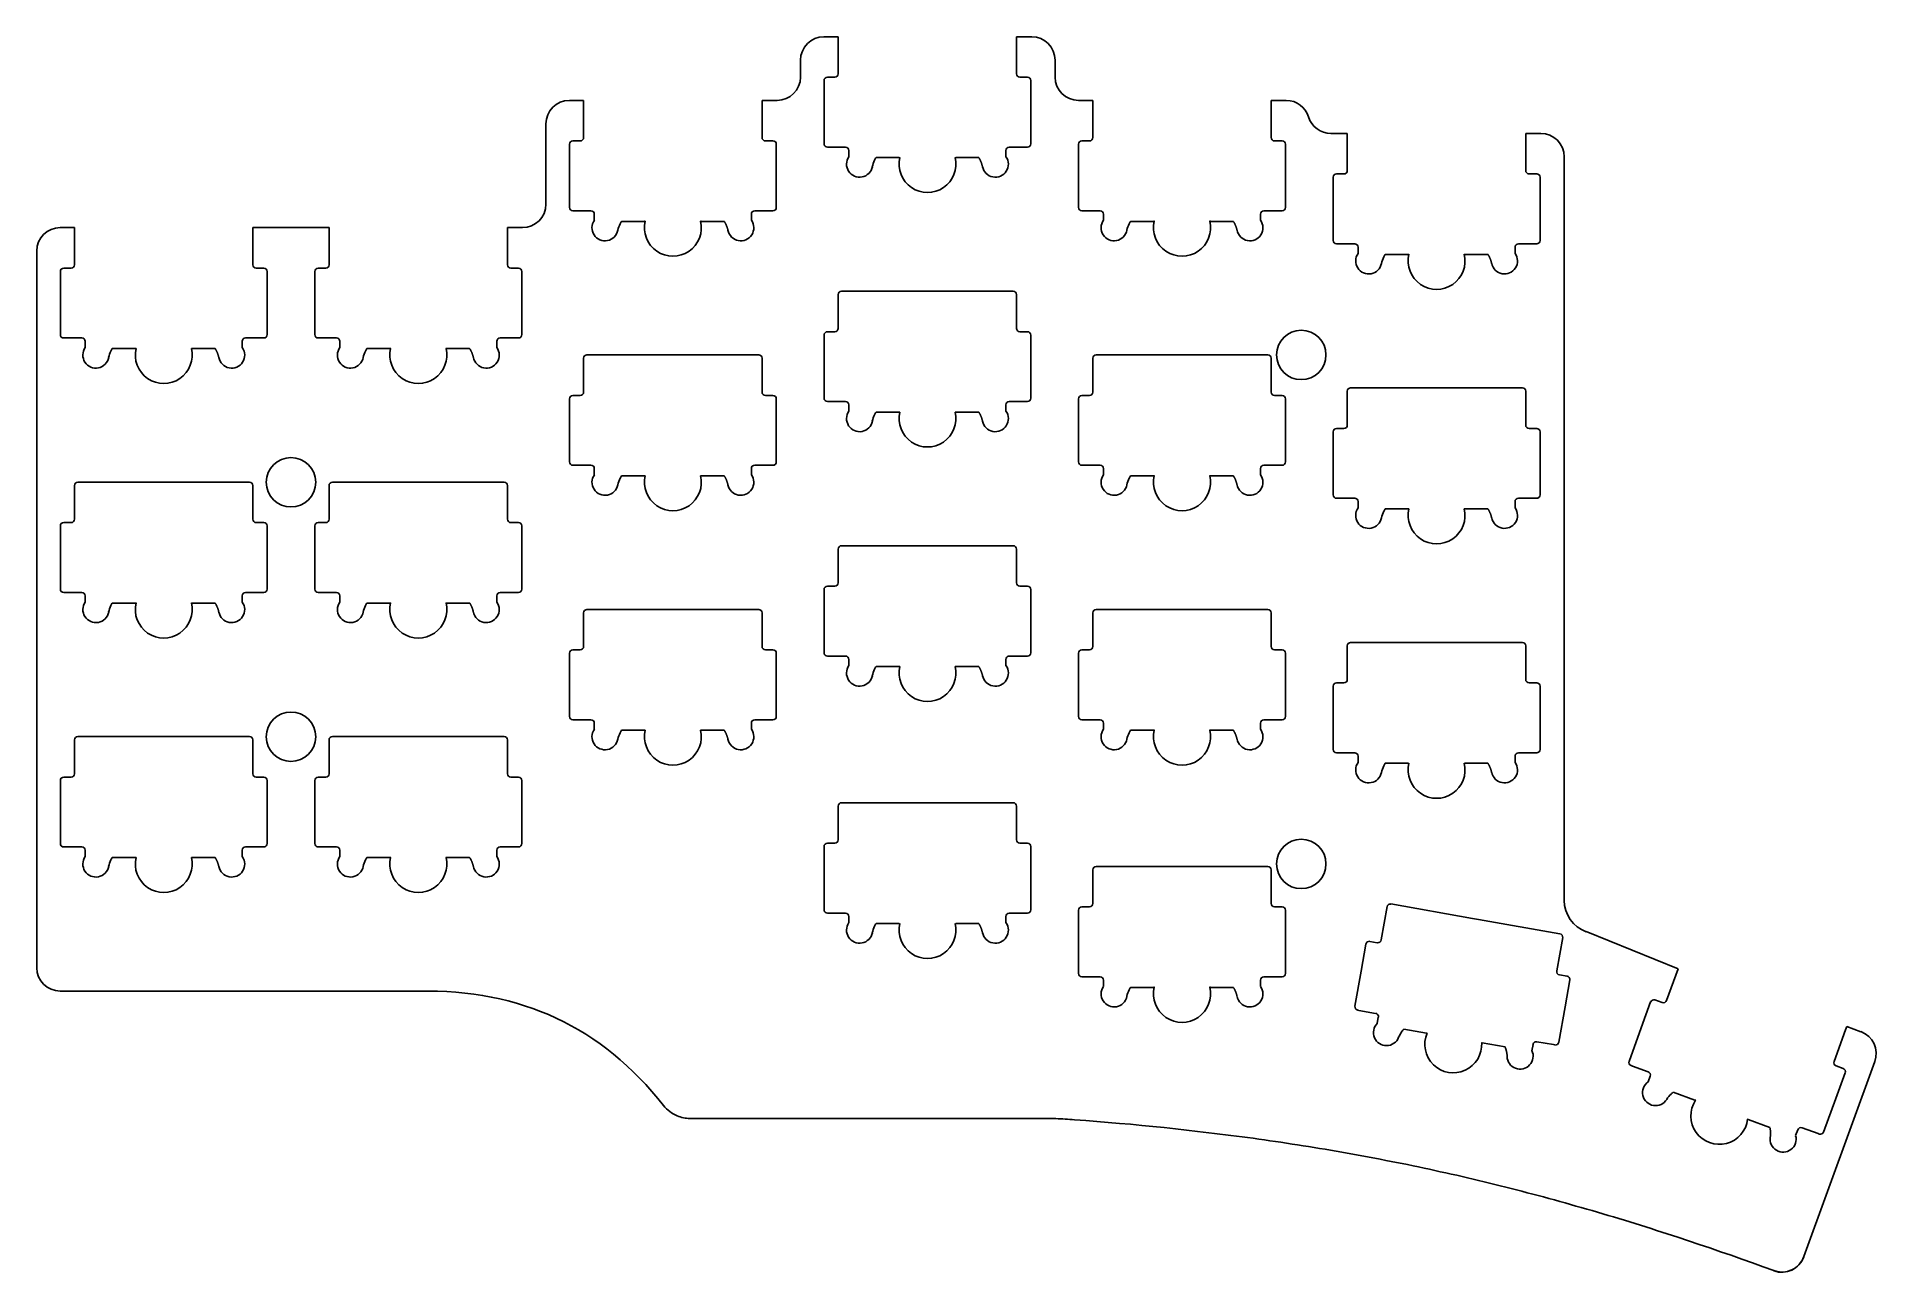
# Model space of a CAD drawing. Header units: millimetres. Extents: x -58 to 80, y -56 to 36.
import ezdxf

# ---------------------------------------------------------------- set-up
doc = ezdxf.new("R2010")
doc.units = ezdxf.units.MM
doc.layers.get('0').update_dxf_attribs({"linetype": 'CONTINUOUS'})

msp = doc.modelspace()

# ---------------------------------------------------------------- linework, layer by layer
for p, q in [((1.29, 36.19), (2.36, 36.19)), ((2.36, 36.19), (2.36, 35.94)), ((2.36, 35.94), (2.36, 33.41)), ((16.84, 36.19), (15.71, 36.19)), ((15.71, 36.19), (15.71, 35.94)), ((15.71, 33.41), (15.71, 35.94)), ((-0.46, 34.44), (-0.46, 33.17)), ((18.59, 33.17), (18.59, 34.44)), ((2.11, 33.16), (1.55, 33.16)), ((16.53, 33.16), (15.96, 33.16)), ((1.3, 32.91), (1.3, 30.86)), ((16.78, 30.86), (16.78, 32.91)), ((-17.76, 31.42), (-16.69, 31.42)), ((-16.69, 31.42), (-16.69, 31.17)), ((-16.69, 31.17), (-16.69, 28.64)), ((-2.21, 31.42), (-3.34, 31.42)), ((-3.34, 31.42), (-3.34, 31.17)), ((-3.34, 28.64), (-3.34, 31.17)), ((1.3, 30.86), (1.3, 28.18)), ((16.78, 30.86), (16.78, 28.18)), ((20.34, 31.42), (21.41, 31.42)), ((21.41, 31.42), (21.41, 31.17)), ((21.41, 31.17), (21.41, 28.64)), ((35.89, 31.42), (34.76, 31.42)), ((34.76, 31.42), (34.76, 31.17)), ((34.76, 28.64), (34.76, 31.17)), ((-19.51, 29.67), (-19.51, 23.65)), ((39.23, 28.95), (40.46, 28.95)), ((40.46, 28.95), (40.46, 28.7)), ((54.94, 28.95), (53.81, 28.95)), ((53.81, 28.95), (53.81, 28.7)), ((-17.75, 28.14), (-17.75, 26.09)), ((-16.94, 28.39), (-17.5, 28.39)), ((-2.52, 28.39), (-3.09, 28.39)), ((-2.27, 26.09), (-2.27, 28.14)), ((1.55, 27.93), (1.64, 27.93)), ((1.64, 27.93), (2.91, 27.93)), ((3.16, 27.68), (3.16, 27.21)), ((14.91, 27.21), (14.91, 27.68)), ((15.16, 27.93), (16.43, 27.93)), ((16.53, 27.93), (16.43, 27.93)), ((20.35, 28.14), (20.35, 26.09)), ((21.16, 28.39), (20.6, 28.39)), ((35.58, 28.39), (35.01, 28.39)), ((35.83, 26.09), (35.83, 28.14)), ((40.46, 28.7), (40.46, 26.17)), ((53.81, 26.17), (53.81, 28.7)), ((5.19, 27.14), (6.92, 27.14)), ((11.16, 27.14), (12.88, 27.14)), ((56.69, -28.46), (56.69, 27.2)), ((-17.75, 26.09), (-17.75, 23.41)), ((-2.27, 26.09), (-2.27, 23.41)), ((20.35, 26.09), (20.35, 23.41)), ((35.83, 26.09), (35.83, 23.41)), ((39.4, 25.67), (39.4, 23.62)), ((40.21, 25.92), (39.65, 25.92)), ((54.63, 25.92), (54.06, 25.92)), ((54.88, 23.62), (54.88, 25.67)), ((39.4, 23.62), (39.4, 20.94)), ((54.88, 23.62), (54.88, 20.94)), ((-17.5, 23.16), (-17.41, 23.16)), ((-17.41, 23.16), (-16.14, 23.16)), ((-15.89, 22.91), (-15.89, 22.45)), ((-13.86, 22.37), (-12.13, 22.37)), ((-7.89, 22.37), (-6.17, 22.37)), ((-4.14, 22.45), (-4.14, 22.91)), ((-3.89, 23.16), (-2.62, 23.16)), ((-2.52, 23.16), (-2.62, 23.16)), ((20.6, 23.16), (20.69, 23.16)), ((20.69, 23.16), (21.96, 23.16)), ((22.21, 22.91), (22.21, 22.45)), ((24.24, 22.37), (25.97, 22.37)), ((30.21, 22.37), (31.93, 22.37)), ((33.96, 22.45), (33.96, 22.91)), ((34.21, 23.16), (35.48, 23.16)), ((35.58, 23.16), (35.48, 23.16)), ((-55.86, 21.9), (-54.79, 21.9)), ((-54.79, 21.9), (-54.79, 21.65)), ((-54.79, 21.65), (-54.79, 19.12)), ((-41.44, 21.9), (-41.44, 21.65)), ((-41.44, 21.9), (-35.74, 21.9)), ((-41.44, 19.12), (-41.44, 21.65)), ((-35.74, 21.9), (-35.74, 21.65)), ((-35.74, 21.65), (-35.74, 19.12)), ((-21.26, 21.9), (-22.39, 21.9)), ((-22.39, 21.9), (-22.39, 21.65)), ((-22.39, 19.12), (-22.39, 21.65)), ((39.65, 20.69), (39.74, 20.69)), ((39.74, 20.69), (41.01, 20.69)), ((53.26, 20.69), (54.53, 20.69)), ((54.63, 20.69), (54.53, 20.69)), ((-57.61, 20.15), (-57.61, -33.5)), ((41.26, 20.44), (41.26, 19.97)), ((43.29, 19.9), (45.02, 19.9)), ((49.26, 19.9), (50.98, 19.9)), ((53.01, 19.97), (53.01, 20.44)), ((-55.85, 18.62), (-55.85, 16.57)), ((-55.04, 18.87), (-55.6, 18.87)), ((-40.62, 18.87), (-41.19, 18.87)), ((-40.37, 16.57), (-40.37, 18.62)), ((-36.8, 18.62), (-36.8, 16.57)), ((-35.99, 18.87), (-36.55, 18.87)), ((-21.57, 18.87), (-22.14, 18.87)), ((-21.32, 16.57), (-21.32, 18.62)), ((-55.85, 16.57), (-55.85, 13.89)), ((-40.37, 16.57), (-40.37, 13.89)), ((-36.8, 16.57), (-36.8, 13.89)), ((-21.32, 16.57), (-21.32, 13.89)), ((2.36, 16.89), (2.36, 14.36)), ((8.81, 17.14), (2.61, 17.14)), ((8.81, 17.14), (9.26, 17.14)), ((15.46, 17.14), (9.26, 17.14)), ((15.71, 14.36), (15.71, 16.89)), ((1.3, 13.86), (1.3, 11.81)), ((2.11, 14.11), (1.55, 14.11)), ((16.53, 14.11), (15.96, 14.11)), ((16.78, 11.81), (16.78, 13.86)), ((-55.6, 13.64), (-55.51, 13.64)), ((-55.51, 13.64), (-54.24, 13.64)), ((-53.99, 13.39), (-53.99, 12.92)), ((-51.96, 12.85), (-50.23, 12.85)), ((-45.99, 12.85), (-44.27, 12.85)), ((-42.24, 12.92), (-42.24, 13.39)), ((-41.99, 13.64), (-40.72, 13.64)), ((-40.62, 13.64), (-40.72, 13.64)), ((-36.55, 13.64), (-36.46, 13.64)), ((-36.46, 13.64), (-35.19, 13.64)), ((-34.94, 13.39), (-34.94, 12.92)), ((-32.91, 12.85), (-31.18, 12.85)), ((-26.94, 12.85), (-25.22, 12.85)), ((-23.19, 12.92), (-23.19, 13.39)), ((-22.94, 13.64), (-21.67, 13.64)), ((-21.57, 13.64), (-21.67, 13.64)), ((-16.69, 12.12), (-16.69, 9.59)), ((-10.24, 12.37), (-16.44, 12.37)), ((-10.24, 12.37), (-9.79, 12.37)), ((-3.59, 12.37), (-9.79, 12.37)), ((-3.34, 9.59), (-3.34, 12.12)), ((1.3, 11.81), (1.3, 9.13)), ((16.78, 11.81), (16.78, 9.13)), ((21.41, 12.12), (21.41, 9.59)), ((27.86, 12.37), (21.66, 12.37)), ((27.86, 12.37), (28.31, 12.37)), ((34.51, 12.37), (28.31, 12.37)), ((34.76, 9.59), (34.76, 12.12)), ((40.46, 9.65), (40.46, 7.12)), ((46.91, 9.9), (40.71, 9.9)), ((46.91, 9.9), (47.36, 9.9)), ((53.56, 9.9), (47.36, 9.9)), ((53.81, 7.12), (53.81, 9.65)), ((-17.75, 9.09), (-17.75, 7.04)), ((-16.94, 9.34), (-17.5, 9.34)), ((-2.52, 9.34), (-3.09, 9.34)), ((-2.27, 7.04), (-2.27, 9.09)), ((1.55, 8.88), (1.64, 8.88)), ((1.64, 8.88), (2.91, 8.88)), ((3.16, 8.63), (3.16, 8.16)), ((14.91, 8.16), (14.91, 8.63)), ((15.16, 8.88), (16.43, 8.88)), ((16.53, 8.88), (16.43, 8.88)), ((20.35, 9.09), (20.35, 7.04)), ((21.16, 9.34), (20.6, 9.34)), ((35.58, 9.34), (35.01, 9.34)), ((35.83, 7.04), (35.83, 9.09)), ((-17.75, 7.04), (-17.75, 4.36)), ((-2.27, 7.04), (-2.27, 4.36)), ((5.19, 8.09), (6.92, 8.09)), ((11.16, 8.09), (12.88, 8.09)), ((20.35, 7.04), (20.35, 4.36)), ((35.83, 7.04), (35.83, 4.36)), ((39.4, 6.62), (39.4, 4.57)), ((40.21, 6.87), (39.65, 6.87)), ((54.63, 6.87), (54.06, 6.87)), ((54.88, 4.57), (54.88, 6.62)), ((39.4, 4.57), (39.4, 1.89)), ((54.88, 4.57), (54.88, 1.89)), ((-48.34, 2.85), (-54.54, 2.85)), ((-48.34, 2.85), (-47.89, 2.85)), ((-41.69, 2.85), (-47.89, 2.85)), ((-29.29, 2.85), (-35.49, 2.85)), ((-29.29, 2.85), (-28.84, 2.85)), ((-22.64, 2.85), (-28.84, 2.85)), ((-17.5, 4.11), (-17.41, 4.11)), ((-17.41, 4.11), (-16.14, 4.11)), ((-15.89, 3.86), (-15.89, 3.4)), ((-13.86, 3.32), (-12.13, 3.32)), ((-7.89, 3.32), (-6.17, 3.32)), ((-4.14, 3.4), (-4.14, 3.86)), ((-3.89, 4.11), (-2.62, 4.11)), ((-2.52, 4.11), (-2.62, 4.11)), ((20.6, 4.11), (20.69, 4.11)), ((20.69, 4.11), (21.96, 4.11)), ((22.21, 3.86), (22.21, 3.4)), ((24.24, 3.32), (25.97, 3.32)), ((30.21, 3.32), (31.93, 3.32)), ((33.96, 3.4), (33.96, 3.86)), ((34.21, 4.11), (35.48, 4.11)), ((35.58, 4.11), (35.48, 4.11)), ((-54.79, 2.6), (-54.79, 0.07)), ((-41.44, 0.07), (-41.44, 2.6)), ((-35.74, 2.6), (-35.74, 0.07)), ((-22.39, 0.07), (-22.39, 2.6)), ((39.65, 1.64), (39.74, 1.64)), ((39.74, 1.64), (41.01, 1.64)), ((41.26, 1.39), (41.26, 0.92)), ((53.01, 0.92), (53.01, 1.39)), ((53.26, 1.64), (54.53, 1.64)), ((54.63, 1.64), (54.53, 1.64)), ((43.29, 0.85), (45.02, 0.85)), ((49.26, 0.85), (50.98, 0.85)), ((-55.85, -0.43), (-55.85, -2.48)), ((-55.04, -0.18), (-55.6, -0.18)), ((-40.62, -0.18), (-41.19, -0.18)), ((-40.37, -2.48), (-40.37, -0.43)), ((-36.8, -0.43), (-36.8, -2.48)), ((-35.99, -0.18), (-36.55, -0.18)), ((-21.57, -0.18), (-22.14, -0.18)), ((-21.32, -2.48), (-21.32, -0.43)), ((-55.85, -2.48), (-55.85, -5.16)), ((-40.37, -2.48), (-40.37, -5.16)), ((-36.8, -2.48), (-36.8, -5.16)), ((-21.32, -2.48), (-21.32, -5.16)), ((2.36, -2.16), (2.36, -4.69)), ((8.81, -1.91), (2.61, -1.91)), ((8.81, -1.91), (9.26, -1.91)), ((15.46, -1.91), (9.26, -1.91)), ((15.71, -4.69), (15.71, -2.16)), ((-55.6, -5.41), (-55.51, -5.41)), ((-55.51, -5.41), (-54.24, -5.41)), ((-41.99, -5.41), (-40.72, -5.41)), ((-40.62, -5.41), (-40.72, -5.41)), ((-36.55, -5.41), (-36.46, -5.41)), ((-36.46, -5.41), (-35.19, -5.41)), ((-22.94, -5.41), (-21.67, -5.41)), ((-21.57, -5.41), (-21.67, -5.41)), ((1.3, -5.19), (1.3, -7.24)), ((2.11, -4.94), (1.55, -4.94)), ((16.53, -4.94), (15.96, -4.94)), ((16.78, -7.24), (16.78, -5.19)), ((-53.99, -5.66), (-53.99, -6.13)), ((-51.96, -6.2), (-50.23, -6.2)), ((-45.99, -6.2), (-44.27, -6.2)), ((-42.24, -6.13), (-42.24, -5.66)), ((-34.94, -5.66), (-34.94, -6.13)), ((-32.91, -6.2), (-31.18, -6.2)), ((-26.94, -6.2), (-25.22, -6.2)), ((-23.19, -6.13), (-23.19, -5.66)), ((-10.24, -6.68), (-16.44, -6.68)), ((-10.24, -6.68), (-9.79, -6.68)), ((-3.59, -6.68), (-9.79, -6.68)), ((27.86, -6.68), (21.66, -6.68)), ((27.86, -6.68), (28.31, -6.68)), ((34.51, -6.68), (28.31, -6.68)), ((-16.69, -6.93), (-16.69, -9.46)), ((-3.34, -9.46), (-3.34, -6.93)), ((1.3, -7.24), (1.3, -9.92)), ((16.78, -7.24), (16.78, -9.92)), ((21.41, -6.93), (21.41, -9.46)), ((34.76, -9.46), (34.76, -6.93)), ((40.46, -9.4), (40.46, -11.93)), ((46.91, -9.15), (40.71, -9.15)), ((46.91, -9.15), (47.36, -9.15)), ((53.56, -9.15), (47.36, -9.15)), ((53.81, -11.93), (53.81, -9.4)), ((-17.75, -9.96), (-17.75, -12.01)), ((-16.94, -9.71), (-17.5, -9.71)), ((-2.52, -9.71), (-3.09, -9.71)), ((-2.27, -12.01), (-2.27, -9.96)), ((1.55, -10.17), (1.64, -10.17)), ((1.64, -10.17), (2.91, -10.17)), ((3.16, -10.42), (3.16, -10.89)), ((5.19, -10.96), (6.92, -10.96)), ((11.16, -10.96), (12.88, -10.96)), ((14.91, -10.89), (14.91, -10.42)), ((15.16, -10.17), (16.43, -10.17)), ((16.53, -10.17), (16.43, -10.17)), ((20.35, -9.96), (20.35, -12.01)), ((21.16, -9.71), (20.6, -9.71)), ((35.58, -9.71), (35.01, -9.71)), ((35.83, -12.01), (35.83, -9.96)), ((-17.75, -12.01), (-17.75, -14.69)), ((-2.27, -12.01), (-2.27, -14.69)), ((20.35, -12.01), (20.35, -14.69)), ((35.83, -12.01), (35.83, -14.69)), ((40.21, -12.18), (39.65, -12.18)), ((54.63, -12.18), (54.06, -12.18)), ((39.4, -12.43), (39.4, -14.48)), ((54.88, -14.48), (54.88, -12.43)), ((-17.5, -14.94), (-17.41, -14.94)), ((-17.41, -14.94), (-16.14, -14.94)), ((-3.89, -14.94), (-2.62, -14.94)), ((-2.52, -14.94), (-2.62, -14.94)), ((20.6, -14.94), (20.69, -14.94)), ((20.69, -14.94), (21.96, -14.94)), ((34.21, -14.94), (35.48, -14.94)), ((35.58, -14.94), (35.48, -14.94)), ((39.4, -14.48), (39.4, -17.16)), ((54.88, -14.48), (54.88, -17.16)), ((-54.79, -16.45), (-54.79, -18.98)), ((-48.34, -16.2), (-54.54, -16.2)), ((-48.34, -16.2), (-47.89, -16.2)), ((-41.69, -16.2), (-47.89, -16.2)), ((-41.44, -18.98), (-41.44, -16.45)), ((-35.74, -16.45), (-35.74, -18.98)), ((-29.29, -16.2), (-35.49, -16.2)), ((-29.29, -16.2), (-28.84, -16.2)), ((-22.64, -16.2), (-28.84, -16.2)), ((-22.39, -18.98), (-22.39, -16.45)), ((-15.89, -15.19), (-15.89, -15.65)), ((-13.86, -15.73), (-12.13, -15.73)), ((-7.89, -15.73), (-6.17, -15.73)), ((-4.14, -15.65), (-4.14, -15.19)), ((22.21, -15.19), (22.21, -15.65)), ((24.24, -15.73), (25.97, -15.73)), ((30.21, -15.73), (31.93, -15.73)), ((33.96, -15.65), (33.96, -15.19)), ((39.65, -17.41), (39.74, -17.41)), ((39.74, -17.41), (41.01, -17.41)), ((41.26, -17.66), (41.26, -18.13)), ((53.01, -18.13), (53.01, -17.66)), ((53.26, -17.41), (54.53, -17.41)), ((54.63, -17.41), (54.53, -17.41)), ((-55.04, -19.23), (-55.6, -19.23)), ((-40.62, -19.23), (-41.19, -19.23)), ((-35.99, -19.23), (-36.55, -19.23)), ((-21.57, -19.23), (-22.14, -19.23)), ((43.29, -18.2), (45.02, -18.2)), ((49.26, -18.2), (50.98, -18.2)), ((-55.85, -19.48), (-55.85, -21.53)), ((-40.37, -21.53), (-40.37, -19.48)), ((-36.8, -19.48), (-36.8, -21.53)), ((-21.32, -21.53), (-21.32, -19.48)), ((-55.85, -21.53), (-55.85, -24.21)), ((-40.37, -21.53), (-40.37, -24.21)), ((-36.8, -21.53), (-36.8, -24.21)), ((-21.32, -21.53), (-21.32, -24.21)), ((2.36, -21.4), (2.36, -23.93)), ((8.81, -21.15), (2.61, -21.15)), ((8.81, -21.15), (9.26, -21.15)), ((15.46, -21.15), (9.26, -21.15)), ((15.71, -23.93), (15.71, -21.4)), ((-55.6, -24.46), (-55.51, -24.46)), ((-55.51, -24.46), (-54.24, -24.46)), ((-53.99, -24.71), (-53.99, -25.18)), ((-42.24, -25.18), (-42.24, -24.71)), ((-41.99, -24.46), (-40.72, -24.46)), ((-40.62, -24.46), (-40.72, -24.46)), ((-36.55, -24.46), (-36.46, -24.46)), ((-36.46, -24.46), (-35.19, -24.46)), ((-34.94, -24.71), (-34.94, -25.18)), ((-23.19, -25.18), (-23.19, -24.71)), ((-22.94, -24.46), (-21.67, -24.46)), ((-21.57, -24.46), (-21.67, -24.46)), ((1.3, -24.43), (1.3, -26.48)), ((2.11, -24.18), (1.55, -24.18)), ((16.53, -24.18), (15.96, -24.18)), ((16.78, -26.48), (16.78, -24.43)), ((-51.96, -25.25), (-50.23, -25.25)), ((-45.99, -25.25), (-44.27, -25.25)), ((-32.91, -25.25), (-31.18, -25.25)), ((-26.94, -25.25), (-25.22, -25.25)), ((27.86, -25.92), (21.66, -25.92)), ((27.86, -25.92), (28.31, -25.92)), ((34.51, -25.92), (28.31, -25.92)), ((1.3, -26.48), (1.3, -29.16)), ((16.78, -26.48), (16.78, -29.16)), ((21.41, -26.17), (21.41, -28.7)), ((34.76, -28.7), (34.76, -26.17)), ((49.83, -29.81), (43.72, -28.73)), ((1.55, -29.41), (1.64, -29.41)), ((1.64, -29.41), (2.91, -29.41)), ((3.16, -29.66), (3.16, -30.13)), ((5.19, -30.2), (6.92, -30.2)), ((11.16, -30.2), (12.88, -30.2)), ((14.91, -30.13), (14.91, -29.66)), ((15.16, -29.41), (16.43, -29.41)), ((16.53, -29.41), (16.43, -29.41)), ((20.35, -29.2), (20.35, -31.25)), ((21.16, -28.95), (20.6, -28.95)), ((35.58, -28.95), (35.01, -28.95)), ((35.83, -31.25), (35.83, -29.2)), ((43.43, -28.93), (42.99, -31.42)), ((49.83, -29.81), (50.27, -29.88)), ((56.37, -30.96), (50.27, -29.88)), ((20.35, -31.25), (20.35, -33.93)), ((35.83, -31.25), (35.83, -33.93)), ((42.7, -31.63), (42.14, -31.53)), ((56.14, -33.74), (56.58, -31.25)), ((65.21, -33.58), (58.33, -30.8)), ((41.85, -31.73), (41.5, -33.75)), ((20.6, -34.18), (20.69, -34.18)), ((20.69, -34.18), (21.96, -34.18)), ((34.21, -34.18), (35.48, -34.18)), ((35.58, -34.18), (35.48, -34.18)), ((41.5, -33.75), (41.03, -36.39)), ((56.9, -34.13), (56.34, -34.03)), ((65.21, -33.58), (64.34, -35.96)), ((-55.86, -35.25), (-29.04, -35.25)), ((22.21, -34.43), (22.21, -34.89)), ((24.24, -34.97), (25.97, -34.97)), ((30.21, -34.97), (31.93, -34.97)), ((33.96, -34.89), (33.96, -34.43)), ((56.75, -36.44), (57.1, -34.42)), ((41.23, -36.68), (41.33, -36.7)), ((41.33, -36.7), (42.58, -36.92)), ((56.75, -36.44), (56.28, -39.08)), ((63.16, -36.06), (62.46, -37.99)), ((64.02, -36.11), (63.48, -35.91)), ((42.78, -37.21), (42.7, -37.67)), ((44.69, -38.09), (46.39, -38.39)), ((62.46, -37.99), (61.55, -40.51)), ((76.88, -40.52), (77.75, -38.14)), ((77.84, -37.9), (77.75, -38.14)), ((78.89, -38.29), (77.84, -37.9)), ((50.56, -39.13), (52.26, -39.43)), ((54.28, -39.71), (54.36, -39.25)), ((54.65, -39.04), (55.9, -39.26)), ((55.99, -39.28), (55.9, -39.26)), ((61.7, -40.83), (61.79, -40.86)), ((61.79, -40.86), (62.98, -41.29)), ((74.62, -55.13), (79.93, -40.53)), ((77.57, -41.04), (77.03, -40.84)), ((63.13, -41.61), (62.97, -42.05)), ((77.01, -43.28), (77.72, -41.36)), ((64.85, -42.82), (66.47, -43.41)), ((77.01, -43.28), (76.1, -45.8)), ((-8.74, -44.78), (17.26, -44.78)), ((20.88, -44.94), (20.04, -44.88)), ((21.72, -45.01), (20.88, -44.94)), ((22.56, -45.08), (21.72, -45.01)), ((23.4, -45.15), (22.56, -45.08)), ((24.24, -45.22), (23.4, -45.15)), ((25.08, -45.3), (24.24, -45.22)), ((25.91, -45.38), (25.08, -45.3)), ((26.75, -45.47), (25.91, -45.38)), ((70.46, -44.86), (72.08, -45.45)), ((27.59, -45.56), (26.75, -45.47)), ((28.42, -45.65), (27.59, -45.56)), ((29.26, -45.75), (28.42, -45.65)), ((29.67, -45.8), (29.26, -45.75)), ((30.09, -45.85), (29.67, -45.8)), ((30.51, -45.9), (30.09, -45.85)), ((30.92, -45.95), (30.51, -45.9)), ((31.34, -46), (30.92, -45.95)), ((31.75, -46.05), (31.34, -46)), ((32.17, -46.11), (31.75, -46.05)), ((32.59, -46.16), (32.17, -46.11)), ((33, -46.22), (32.59, -46.16)), ((33.42, -46.27), (33, -46.22)), ((33.83, -46.33), (33.42, -46.27)), ((34.25, -46.39), (33.83, -46.33)), ((34.66, -46.45), (34.25, -46.39)), ((35.08, -46.51), (34.66, -46.45)), ((35.49, -46.57), (35.08, -46.51)), ((35.91, -46.63), (35.49, -46.57)), ((36.32, -46.7), (35.91, -46.63)), ((36.73, -46.76), (36.32, -46.7)), ((37.15, -46.83), (36.73, -46.76)), ((74.01, -46.07), (74.17, -45.63)), ((74.49, -45.48), (75.69, -45.92)), ((75.78, -45.95), (75.69, -45.92)), ((37.56, -46.89), (37.15, -46.83)), ((37.97, -46.96), (37.56, -46.89)), ((38.39, -47.03), (37.97, -46.96)), ((38.8, -47.09), (38.39, -47.03)), ((39.21, -47.16), (38.8, -47.09)), ((39.63, -47.23), (39.21, -47.16)), ((40.04, -47.31), (39.63, -47.23)), ((40.45, -47.38), (40.04, -47.31)), ((40.86, -47.45), (40.45, -47.38)), ((41.27, -47.53), (40.86, -47.45)), ((41.69, -47.6), (41.27, -47.53)), ((42.1, -47.68), (41.69, -47.6)), ((42.51, -47.76), (42.1, -47.68)), ((42.92, -47.84), (42.51, -47.76)), ((43.33, -47.92), (42.92, -47.84)), ((43.74, -48), (43.33, -47.92)), ((44.15, -48.08), (43.74, -48)), ((44.56, -48.16), (44.15, -48.08)), ((44.97, -48.24), (44.56, -48.16)), ((45.38, -48.33), (44.97, -48.24)), ((45.79, -48.41), (45.38, -48.33)), ((46.2, -48.5), (45.79, -48.41)), ((46.61, -48.59), (46.2, -48.5)), ((47.02, -48.68), (46.61, -48.59)), ((47.42, -48.77), (47.02, -48.68)), ((47.83, -48.86), (47.42, -48.77)), ((48.24, -48.95), (47.83, -48.86)), ((48.65, -49.04), (48.24, -48.95)), ((49.06, -49.14), (48.65, -49.04)), ((49.46, -49.23), (49.06, -49.14)), ((49.87, -49.33), (49.46, -49.23)), ((50.28, -49.42), (49.87, -49.33)), ((50.69, -49.52), (50.28, -49.42)), ((51.09, -49.62), (50.69, -49.52)), ((51.5, -49.72), (51.09, -49.62)), ((51.9, -49.82), (51.5, -49.72)), ((52.31, -49.92), (51.9, -49.82)), ((52.72, -50.03), (52.31, -49.92)), ((53.12, -50.13), (52.72, -50.03)), ((53.53, -50.23), (53.12, -50.13)), ((53.93, -50.34), (53.53, -50.23)), ((54.34, -50.45), (53.93, -50.34)), ((54.74, -50.56), (54.34, -50.45)), ((55.15, -50.66), (54.74, -50.56)), ((55.55, -50.77), (55.15, -50.66)), ((55.96, -50.88), (55.55, -50.77)), ((56.36, -51), (55.96, -50.88)), ((56.76, -51.11), (56.36, -51)), ((57.17, -51.22), (56.76, -51.11)), ((57.57, -51.34), (57.17, -51.22)), ((57.97, -51.45), (57.57, -51.34)), ((58.38, -51.57), (57.97, -51.45)), ((58.78, -51.68), (58.38, -51.57)), ((59.18, -51.8), (58.78, -51.68)), ((59.58, -51.92), (59.18, -51.8)), ((59.99, -52.04), (59.58, -51.92)), ((60.39, -52.16), (59.99, -52.04)), ((60.79, -52.28), (60.39, -52.16)), ((61.19, -52.41), (60.79, -52.28)), ((61.59, -52.53), (61.19, -52.41)), ((62, -52.65), (61.59, -52.53)), ((62.4, -52.78), (62, -52.65)), ((62.8, -52.9), (62.4, -52.78)), ((63.2, -53.03), (62.8, -52.9)), ((63.6, -53.16), (63.2, -53.03)), ((64.4, -53.42), (63.6, -53.16)), ((65.2, -53.68), (64.4, -53.42)), ((66, -53.94), (65.2, -53.68)), ((66.8, -54.21), (66, -53.94)), ((67.6, -54.48), (66.8, -54.21)), ((68.39, -54.76), (67.6, -54.48)), ((69.19, -55.03), (68.39, -54.76)), ((69.99, -55.31), (69.19, -55.03)), ((70.78, -55.6), (69.99, -55.31)), ((71.58, -55.88), (70.78, -55.6)), ((72.37, -56.17), (71.58, -55.88))]:
    msp.add_line(p, q)
for centre in [(37.01, 12.37), (-38.59, 2.84), (-38.59, -16.21), (37.01, -25.73)]:
    msp.add_circle(centre, 1.85)
for centre, radius, start, end in [((1.55, 32.91), 0.25, 90, 180), ((2.11, 33.41), 0.25, -90, 0), ((15.96, 33.41), 0.25, 180, 270), ((16.53, 32.91), 0.25, 0, 90), ((54.94, 27.2), 1.75, 0, 90), ((-17.5, 28.14), 0.25, 90, 180), ((-16.94, 28.64), 0.25, -90, 0), ((-3.09, 28.64), 0.25, 180, 270), ((-2.52, 28.14), 0.25, 0, 90), ((1.55, 28.18), 0.25, 180, 270), ((2.91, 27.68), 0.25, 0, 90), ((15.16, 27.68), 0.25, 90, 180), ((16.53, 28.18), 0.25, -90, 0), ((20.6, 28.14), 0.25, 90, 180), ((21.16, 28.64), 0.25, -90, 0), ((35.01, 28.64), 0.25, 180, 270), ((35.58, 28.14), 0.25, 0, 90), ((3.96, 26.65), 0.975, 144.8072, 348.8592), ((9.04, 26.65), 2.12, -193.3704, 13.3704), ((6.92, 27.81), 0.675, 270, 274.4872), ((11.16, 27.81), 0.675, 265.5128, 270), ((14.12, 26.65), 0.975, -168.8592, 35.1928), ((40.21, 26.17), 0.25, -90, 0), ((54.06, 26.17), 0.25, 180, 270), ((39.65, 25.67), 0.25, 90, 180), ((54.63, 25.67), 0.25, 0, 90), ((-17.5, 23.41), 0.25, 180, 270), ((-2.52, 23.41), 0.25, -90, 0), ((20.6, 23.41), 0.25, 180, 270), ((35.58, 23.41), 0.25, -90, 0), ((-16.14, 22.91), 0.25, 0, 90), ((-15.09, 21.89), 0.975, 144.8072, 348.8592), ((-10.01, 21.89), 2.13, -193.3704, 13.3704), ((-12.13, 23.05), 0.675, 270, 274.4872), ((-7.89, 23.05), 0.675, 265.5128, 270), ((-4.93, 21.89), 0.975, -168.8592, 35.1928), ((-3.89, 22.91), 0.25, 90, 180), ((21.96, 22.91), 0.25, 0, 90), ((23.01, 21.89), 0.975, 144.8072, 348.8592), ((28.09, 21.89), 2.13, -193.3704, 13.3704), ((25.97, 23.05), 0.675, 270, 274.4872), ((30.21, 23.05), 0.675, 265.5128, 270), ((33.17, 21.89), 0.975, -168.8592, 35.1928), ((34.21, 22.91), 0.25, 90, 180), ((39.65, 20.94), 0.25, 180, 270), ((41.01, 20.44), 0.25, 0, 90), ((53.26, 20.44), 0.25, 90, 180), ((54.63, 20.94), 0.25, -90, 0), ((42.06, 19.41), 0.975, 144.8072, 348.8592), ((47.14, 19.41), 2.13, -193.3704, 13.3704), ((45.02, 20.57), 0.675, 270, 274.4872), ((49.26, 20.57), 0.675, 265.5128, 270), ((52.22, 19.41), 0.975, -168.8592, 35.1928), ((-55.6, 18.62), 0.25, 90, 180), ((-55.04, 19.12), 0.25, -90, 0), ((-41.19, 19.12), 0.25, 180, 270), ((-40.62, 18.62), 0.25, 0, 90), ((-36.55, 18.62), 0.25, 90, 180), ((-35.99, 19.12), 0.25, -90, 0), ((-22.14, 19.12), 0.25, 180, 270), ((-21.57, 18.62), 0.25, 0, 90), ((2.61, 16.89), 0.25, 90, 180), ((15.46, 16.89), 0.25, 0, 90), ((-55.6, 13.89), 0.25, 180, 270), ((-40.62, 13.89), 0.25, -90, 0), ((-36.55, 13.89), 0.25, 180, 270), ((-21.57, 13.89), 0.25, -90, 0), ((1.55, 13.86), 0.25, 90, 180), ((2.11, 14.36), 0.25, -90, 0), ((15.96, 14.36), 0.25, 180, 270), ((16.53, 13.86), 0.25, 0, 90), ((-54.24, 13.39), 0.25, 0, 90), ((-53.19, 12.36), 0.975, 144.8072, 348.8592), ((-48.11, 12.36), 2.13, -193.3704, 13.3704), ((-50.23, 13.52), 0.675, 270, 274.4872), ((-45.99, 13.52), 0.675, 265.5128, 270), ((-43.03, 12.36), 0.975, -168.8592, 35.1928), ((-41.99, 13.39), 0.25, 90, 180), ((-35.19, 13.39), 0.25, 0, 90), ((-34.14, 12.36), 0.975, 144.8072, 348.8592), ((-29.06, 12.36), 2.13, -193.3704, 13.3704), ((-31.18, 13.52), 0.675, 270, 274.4872), ((-26.94, 13.52), 0.675, 265.5128, 270), ((-23.98, 12.36), 0.975, -168.8592, 35.1928), ((-22.94, 13.39), 0.25, 90, 180), ((-16.44, 12.12), 0.25, 90, 180), ((-3.59, 12.12), 0.25, 0, 90), ((21.66, 12.12), 0.25, 90, 180), ((34.51, 12.12), 0.25, 0, 90), ((40.71, 9.65), 0.25, 90, 180), ((53.56, 9.65), 0.25, 0, 90), ((-17.5, 9.09), 0.25, 90, 180), ((-16.94, 9.59), 0.25, -90, 0), ((-3.09, 9.59), 0.25, 180, 270), ((-2.52, 9.09), 0.25, 0, 90), ((1.55, 9.13), 0.25, 180, 270), ((2.91, 8.63), 0.25, 0, 90), ((15.16, 8.63), 0.25, 90, 180), ((16.53, 9.13), 0.25, -90, 0), ((20.6, 9.09), 0.25, 90, 180), ((21.16, 9.59), 0.25, -90, 0), ((35.01, 9.59), 0.25, 180, 270), ((35.58, 9.09), 0.25, 0, 90), ((3.96, 7.6), 0.975, 144.8072, 348.8592), ((9.04, 7.6), 2.12, -193.3704, 13.3704), ((6.92, 8.76), 0.675, 270, 274.4872), ((11.16, 8.76), 0.675, 265.5128, 270), ((14.12, 7.6), 0.975, -168.8592, 35.1928), ((40.21, 7.12), 0.25, -90, 0), ((54.06, 7.12), 0.25, 180, 270), ((39.65, 6.62), 0.25, 90, 180), ((54.63, 6.62), 0.25, 0, 90), ((-17.5, 4.36), 0.25, 180, 270), ((-2.52, 4.36), 0.25, -90, 0), ((20.6, 4.36), 0.25, 180, 270), ((35.58, 4.36), 0.25, -90, 0), ((-54.54, 2.6), 0.25, 90, 180), ((-41.69, 2.6), 0.25, 0, 90), ((-35.49, 2.6), 0.25, 90, 180), ((-22.64, 2.6), 0.25, 0, 90), ((-16.14, 3.86), 0.25, 0, 90), ((-15.09, 2.84), 0.975, 144.8072, 348.8592), ((-10.01, 2.84), 2.13, -193.3704, 13.3704), ((-12.13, 4), 0.675, 270, 274.4872), ((-7.89, 4), 0.675, 265.5128, 270), ((-4.93, 2.84), 0.975, -168.8592, 35.1928), ((-3.89, 3.86), 0.25, 90, 180), ((21.96, 3.86), 0.25, 0, 90), ((23.01, 2.84), 0.975, 144.8072, 348.8592), ((28.09, 2.84), 2.13, -193.3704, 13.3704), ((25.97, 4), 0.675, 270, 274.4872), ((30.21, 4), 0.675, 265.5128, 270), ((33.17, 2.84), 0.975, -168.8592, 35.1928), ((34.21, 3.86), 0.25, 90, 180), ((39.65, 1.89), 0.25, 180, 270), ((41.01, 1.39), 0.25, 0, 90), ((53.26, 1.39), 0.25, 90, 180), ((54.63, 1.89), 0.25, -90, 0), ((-55.04, 0.07), 0.25, -90, 0), ((-41.19, 0.07), 0.25, 180, 270), ((-35.99, 0.07), 0.25, -90, 0), ((-22.14, 0.07), 0.25, 180, 270), ((42.06, 0.36), 0.975, 144.8072, 348.8592), ((47.14, 0.36), 2.13, -193.3704, 13.3704), ((45.02, 1.52), 0.675, 270, 274.4872), ((49.26, 1.52), 0.675, 265.5128, 270), ((52.22, 0.36), 0.975, -168.8592, 35.1928), ((-55.6, -0.43), 0.25, 90, 180), ((-40.62, -0.43), 0.25, 0, 90), ((-36.55, -0.43), 0.25, 90, 180), ((-21.57, -0.43), 0.25, 0, 90), ((2.61, -2.16), 0.25, 90, 180), ((15.46, -2.16), 0.25, 0, 90), ((-55.6, -5.16), 0.25, 180, 270), ((-54.24, -5.66), 0.25, 0, 90), ((-41.99, -5.66), 0.25, 90, 180), ((-40.62, -5.16), 0.25, -90, 0), ((-36.55, -5.16), 0.25, 180, 270), ((-35.19, -5.66), 0.25, 0, 90), ((-22.94, -5.66), 0.25, 90, 180), ((-21.57, -5.16), 0.25, -90, 0), ((1.55, -5.19), 0.25, 90, 180), ((2.11, -4.69), 0.25, -90, 0), ((15.96, -4.69), 0.25, 180, 270), ((16.53, -5.19), 0.25, 0, 90), ((-53.19, -6.69), 0.975, 144.8072, 348.8592), ((-48.11, -6.69), 2.13, -193.3704, 13.3704), ((-50.23, -5.53), 0.675, 270, 274.4872), ((-45.99, -5.53), 0.675, 265.5128, 270), ((-43.03, -6.69), 0.975, -168.8592, 35.1928), ((-34.14, -6.69), 0.975, 144.8072, 348.8592), ((-29.06, -6.69), 2.13, -193.3704, 13.3704), ((-31.18, -5.53), 0.675, 270, 274.4872), ((-26.94, -5.53), 0.675, 265.5128, 270), ((-23.98, -6.69), 0.975, -168.8592, 35.1928), ((-16.44, -6.93), 0.25, 90, 180), ((-3.59, -6.93), 0.25, 0, 90), ((21.66, -6.93), 0.25, 90, 180), ((34.51, -6.93), 0.25, 0, 90), ((-16.94, -9.46), 0.25, -90, 0), ((-3.09, -9.46), 0.25, 180, 270), ((21.16, -9.46), 0.25, -90, 0), ((35.01, -9.46), 0.25, 180, 270), ((40.71, -9.4), 0.25, 90, 180), ((53.56, -9.4), 0.25, 0, 90), ((-17.5, -9.96), 0.25, 90, 180), ((-2.52, -9.96), 0.25, 0, 90), ((1.55, -9.92), 0.25, 180, 270), ((2.91, -10.42), 0.25, 0, 90), ((3.96, -11.45), 0.975, 144.8072, 348.8592), ((9.04, -11.45), 2.12, -193.3704, 13.3704), ((6.92, -10.29), 0.675, 270, 274.4872), ((11.16, -10.29), 0.675, 265.5128, 270), ((14.12, -11.45), 0.975, -168.8592, 35.1928), ((15.16, -10.42), 0.25, 90, 180), ((16.53, -9.92), 0.25, -90, 0), ((20.6, -9.96), 0.25, 90, 180), ((35.58, -9.96), 0.25, 0, 90), ((39.65, -12.43), 0.25, 90, 180), ((40.21, -11.93), 0.25, -90, 0), ((54.06, -11.93), 0.25, 180, 270), ((54.63, -12.43), 0.25, 0, 90), ((-17.5, -14.69), 0.25, 180, 270), ((-16.14, -15.19), 0.25, 0, 90), ((-3.89, -15.19), 0.25, 90, 180), ((-2.52, -14.69), 0.25, -90, 0), ((20.6, -14.69), 0.25, 180, 270), ((21.96, -15.19), 0.25, 0, 90), ((34.21, -15.19), 0.25, 90, 180), ((35.58, -14.69), 0.25, -90, 0), ((-54.54, -16.45), 0.25, 90, 180), ((-41.69, -16.45), 0.25, 0, 90), ((-35.49, -16.45), 0.25, 90, 180), ((-22.64, -16.45), 0.25, 0, 90), ((-15.09, -16.21), 0.975, 144.8072, 348.8592), ((-10.01, -16.21), 2.13, -193.3704, 13.3704), ((-12.13, -15.05), 0.675, 270, 274.4872), ((-7.89, -15.05), 0.675, 265.5128, 270), ((-4.93, -16.21), 0.975, -168.8592, 35.1928), ((23.01, -16.21), 0.975, 144.8072, 348.8592), ((28.09, -16.21), 2.13, -193.3704, 13.3704), ((25.97, -15.05), 0.675, 270, 274.4872), ((30.21, -15.05), 0.675, 265.5128, 270), ((33.17, -16.21), 0.975, -168.8592, 35.1928), ((39.65, -17.16), 0.25, 180, 270), ((41.01, -17.66), 0.25, 0, 90), ((53.26, -17.66), 0.25, 90, 180), ((54.63, -17.16), 0.25, -90, 0), ((-55.6, -19.48), 0.25, 90, 180), ((-55.04, -18.98), 0.25, -90, 0), ((-41.19, -18.98), 0.25, 180, 270), ((-40.62, -19.48), 0.25, 0, 90), ((-36.55, -19.48), 0.25, 90, 180), ((-35.99, -18.98), 0.25, -90, 0), ((-22.14, -18.98), 0.25, 180, 270), ((-21.57, -19.48), 0.25, 0, 90), ((42.06, -18.69), 0.975, 144.8072, 348.8592), ((47.14, -18.69), 2.13, -193.3704, 13.3704), ((45.02, -17.53), 0.675, 270, 274.4872), ((49.26, -17.53), 0.675, 265.5128, 270), ((52.22, -18.69), 0.975, -168.8592, 35.1928), ((2.61, -21.4), 0.25, 90, 180), ((15.46, -21.4), 0.25, 0, 90), ((-55.6, -24.21), 0.25, 180, 270), ((-54.24, -24.71), 0.25, 0, 90), ((-41.99, -24.71), 0.25, 90, 180), ((-40.62, -24.21), 0.25, -90, 0), ((-36.55, -24.21), 0.25, 180, 270), ((-35.19, -24.71), 0.25, 0, 90), ((-22.94, -24.71), 0.25, 90, 180), ((-21.57, -24.21), 0.25, -90, 0), ((1.55, -24.43), 0.25, 90, 180), ((2.11, -23.93), 0.25, -90, 0), ((15.96, -23.93), 0.25, 180, 270), ((16.53, -24.43), 0.25, 0, 90), ((-53.19, -25.74), 0.975, 144.8072, 348.8592), ((-48.11, -25.74), 2.13, -193.3704, 13.3704), ((-50.23, -24.58), 0.675, 270, 274.4872), ((-45.99, -24.58), 0.675, 265.5128, 270), ((-43.03, -25.74), 0.975, -168.8592, 35.1928), ((-34.14, -25.74), 0.975, 144.8072, 348.8592), ((-29.06, -25.74), 2.13, -193.3704, 13.3704), ((-31.18, -24.58), 0.675, 270, 274.4872), ((-26.94, -24.58), 0.675, 265.5128, 270), ((-23.98, -25.74), 0.975, -168.8592, 35.1928), ((21.66, -26.17), 0.25, 90, 180), ((34.51, -26.17), 0.25, 0, 90), ((21.16, -28.7), 0.25, -90, 0), ((35.01, -28.7), 0.25, 180, 270), ((43.68, -28.98), 0.25, 80, 170), ((59.19, -28.46), 2.5, 180, 250), ((1.55, -29.16), 0.25, 180, 270), ((2.91, -29.66), 0.25, 0, 90), ((3.96, -30.69), 0.975, 144.8072, 348.8592), ((9.04, -30.69), 2.12, -193.3704, 13.3704), ((6.92, -29.53), 0.675, 270, 274.4872), ((11.16, -29.53), 0.675, 265.5128, 270), ((14.12, -30.69), 0.975, -168.8592, 35.1928), ((15.16, -29.66), 0.25, 90, 180), ((16.53, -29.16), 0.25, -90, 0), ((20.6, -29.2), 0.25, 90, 180), ((35.58, -29.2), 0.25, 0, 90), ((42.1, -31.77), 0.25, 80, 170), ((42.75, -31.38), 0.25, 260, 350), ((56.33, -31.21), 0.25, -10, 80), ((20.6, -33.93), 0.25, 180, 270), ((21.96, -34.43), 0.25, 0, 90), ((34.21, -34.43), 0.25, 90, 180), ((35.58, -33.93), 0.25, -90, 0), ((56.38, -33.79), 0.25, 170, 260), ((56.86, -34.38), 0.25, -10, 80), ((23.01, -35.46), 0.975, 144.8072, 348.8592), ((28.09, -35.46), 2.13, -193.3704, 13.3704), ((25.97, -34.29), 0.675, 270, 274.4872), ((30.21, -34.29), 0.675, 265.5128, 270), ((33.17, -35.46), 0.975, -168.8592, 35.1928), ((41.28, -36.43), 0.25, 170, 260), ((42.54, -37.16), 0.25, -10, 80), ((63.4, -36.15), 0.25, 70, 160), ((64.11, -35.87), 0.25, 250, 340), ((43.39, -38.36), 0.975, 134.8072, 338.8592), ((48.39, -39.24), 2.13, -203.3704, 3.3704), ((46.5, -37.73), 0.675, 260, 264.4872), ((78.29, -39.93), 1.75, -20, 70), ((50.68, -38.46), 0.675, 255.5128, 260), ((53.39, -40.12), 0.975, -178.8592, 25.1928), ((54.6, -39.29), 0.25, 80, 170), ((56.04, -39.04), 0.25, 260, 350), ((61.78, -40.59), 0.25, 160, 250), ((62.89, -41.53), 0.25, -20, 70), ((77.12, -40.61), 0.25, 160, 250), ((77.48, -41.27), 0.25, -20, 70), ((63.53, -42.85), 0.975, 124.8072, 328.8592), ((68.3, -44.59), 2.13, 146.6296, 353.3704), ((66.71, -42.77), 0.675, 250, 254.4872), ((70.69, -44.22), 0.675, 245.5128, 250), ((73.07, -46.33), 0.975, -188.8592, 15.1928), ((74.41, -45.72), 0.25, 70, 160), ((75.86, -45.72), 0.25, 250, 340), ((72.97, -54.55), 1.75, 250.2721, 340)]:
    msp.add_arc(centre, radius, start, end)
for points, degree in [([(1.29, 36.19), (0.32, 36.19), (-0.46, 35.4), (-0.46, 34.44)], 3), ([(18.59, 34.44), (18.59, 35.4), (17.8, 36.19), (16.84, 36.19)], 3), ([(-2.21, 31.42), (-1.25, 31.42), (-0.46, 32.21), (-0.46, 33.17)], 3), ([(18.59, 33.17), (18.59, 32.21), (19.37, 31.42), (20.34, 31.42)], 3), ([(-17.76, 31.42), (-18.73, 31.42), (-19.51, 30.64), (-19.51, 29.67)], 3), ([(37.56, 30.19), (37.34, 30.92), (36.66, 31.42), (35.89, 31.42)], 3), ([(37.56, 30.19), (37.79, 29.45), (38.47, 28.95), (39.23, 28.95)], 3), ([(13.16, 26.46), (13.07, 26.85), (12.88, 27.14)], 2), ([(-21.26, 21.9), (-20.3, 21.9), (-19.51, 22.68), (-19.51, 23.65)], 3), ([(-5.89, 21.7), (-5.98, 22.09), (-6.17, 22.37)], 2), ([(32.21, 21.7), (32.12, 22.09), (31.93, 22.37)], 2), ([(-55.86, 21.9), (-56.83, 21.9), (-57.61, 21.12), (-57.61, 20.15)], 3), ([(51.26, 19.22), (51.17, 19.61), (50.98, 19.9)], 2), ([(-43.99, 12.17), (-44.08, 12.57), (-44.27, 12.85)], 2), ([(-24.94, 12.17), (-25.03, 12.57), (-25.22, 12.85)], 2), ([(13.16, 7.41), (13.07, 7.8), (12.88, 8.09)], 2), ([(-5.89, 2.65), (-5.98, 3.04), (-6.17, 3.32)], 2), ([(32.21, 2.65), (32.12, 3.04), (31.93, 3.32)], 2), ([(51.26, 0.17), (51.17, 0.56), (50.98, 0.85)], 2), ([(-43.99, -6.88), (-44.08, -6.48), (-44.27, -6.2)], 2), ([(-24.94, -6.88), (-25.03, -6.48), (-25.22, -6.2)], 2), ([(13.16, -11.64), (13.07, -11.25), (12.88, -10.96)], 2), ([(-5.89, -16.4), (-5.98, -16.01), (-6.17, -15.73)], 2), ([(32.21, -16.4), (32.12, -16.01), (31.93, -15.73)], 2), ([(51.26, -18.88), (51.17, -18.49), (50.98, -18.2)], 2), ([(-43.99, -25.93), (-44.08, -25.53), (-44.27, -25.25)], 2), ([(-24.94, -25.93), (-25.03, -25.53), (-25.22, -25.25)], 2), ([(13.16, -30.88), (13.07, -30.49), (12.88, -30.2)], 2), ([(-57.61, -33.5), (-57.61, -34.47), (-56.83, -35.25), (-55.86, -35.25)], 3), ([(-10.71, -43.82), (-15.31, -37.95), (-21.42, -35.09), (-29.04, -35.25)], 3), ([(32.21, -35.64), (32.12, -35.25), (31.93, -34.97)], 2), ([(52.42, -40.14), (52.4, -39.74), (52.26, -39.43)], 2), ([(72.11, -46.18), (72.16, -45.78), (72.08, -45.45)], 2)]:
    msp.add_open_spline(points, degree=degree)
for points, knots in [([(5.19, 27.14), (5.15, 27.08), (5.12, 27.01), (5.01, 26.79), (4.95, 26.63), (4.91, 26.46)], [0.08644347, 0.08644347, 0.08644347, 0.08644347, 0.10813738, 0.10813738, 0.16022954, 0.16022954, 0.16022954, 0.16022954]), ([(-13.86, 22.37), (-13.9, 22.31), (-13.93, 22.25), (-14.04, 22.03), (-14.1, 21.87), (-14.14, 21.7)], [0.08644347, 0.08644347, 0.08644347, 0.08644347, 0.10813738, 0.10813738, 0.16022954, 0.16022954, 0.16022954, 0.16022954]), ([(24.24, 22.37), (24.2, 22.31), (24.17, 22.25), (24.06, 22.03), (24, 21.87), (23.96, 21.7)], [0.08644347, 0.08644347, 0.08644347, 0.08644347, 0.10813738, 0.10813738, 0.16022954, 0.16022954, 0.16022954, 0.16022954]), ([(43.29, 19.9), (43.25, 19.84), (43.22, 19.78), (43.11, 19.56), (43.05, 19.39), (43.01, 19.22)], [0.08644347, 0.08644347, 0.08644347, 0.08644347, 0.10813738, 0.10813738, 0.16022954, 0.16022954, 0.16022954, 0.16022954]), ([(-51.96, 12.85), (-52, 12.79), (-52.03, 12.73), (-52.14, 12.51), (-52.2, 12.34), (-52.24, 12.17)], [0.08644347, 0.08644347, 0.08644347, 0.08644347, 0.10813738, 0.10813738, 0.16022954, 0.16022954, 0.16022954, 0.16022954]), ([(-32.91, 12.85), (-32.95, 12.79), (-32.98, 12.73), (-33.09, 12.51), (-33.15, 12.34), (-33.19, 12.17)], [0.08644347, 0.08644347, 0.08644347, 0.08644347, 0.10813738, 0.10813738, 0.16022954, 0.16022954, 0.16022954, 0.16022954]), ([(5.19, 8.09), (5.15, 8.03), (5.12, 7.96), (5.01, 7.74), (4.95, 7.58), (4.91, 7.41)], [0.08644347, 0.08644347, 0.08644347, 0.08644347, 0.10813738, 0.10813738, 0.16022954, 0.16022954, 0.16022954, 0.16022954]), ([(-13.86, 3.32), (-13.9, 3.26), (-13.93, 3.2), (-14.04, 2.98), (-14.1, 2.82), (-14.14, 2.65)], [0.08644347, 0.08644347, 0.08644347, 0.08644347, 0.10813738, 0.10813738, 0.16022954, 0.16022954, 0.16022954, 0.16022954]), ([(24.24, 3.32), (24.2, 3.26), (24.17, 3.2), (24.06, 2.98), (24, 2.82), (23.96, 2.65)], [0.08644347, 0.08644347, 0.08644347, 0.08644347, 0.10813738, 0.10813738, 0.16022954, 0.16022954, 0.16022954, 0.16022954]), ([(43.29, 0.85), (43.25, 0.79), (43.22, 0.73), (43.11, 0.51), (43.05, 0.34), (43.01, 0.17)], [0.08644347, 0.08644347, 0.08644347, 0.08644347, 0.10813738, 0.10813738, 0.16022954, 0.16022954, 0.16022954, 0.16022954]), ([(-51.96, -6.2), (-52, -6.26), (-52.03, -6.32), (-52.14, -6.54), (-52.2, -6.71), (-52.24, -6.88)], [0.08644347, 0.08644347, 0.08644347, 0.08644347, 0.10813738, 0.10813738, 0.16022954, 0.16022954, 0.16022954, 0.16022954]), ([(-32.91, -6.2), (-32.95, -6.26), (-32.98, -6.32), (-33.09, -6.54), (-33.15, -6.71), (-33.19, -6.88)], [0.08644347, 0.08644347, 0.08644347, 0.08644347, 0.10813738, 0.10813738, 0.16022954, 0.16022954, 0.16022954, 0.16022954]), ([(5.19, -10.96), (5.15, -11.02), (5.12, -11.09), (5.01, -11.31), (4.95, -11.47), (4.91, -11.64)], [0.08644347, 0.08644347, 0.08644347, 0.08644347, 0.10813738, 0.10813738, 0.16022954, 0.16022954, 0.16022954, 0.16022954]), ([(-13.86, -15.73), (-13.9, -15.79), (-13.93, -15.85), (-14.04, -16.07), (-14.1, -16.23), (-14.14, -16.4)], [0.08644347, 0.08644347, 0.08644347, 0.08644347, 0.10813738, 0.10813738, 0.16022954, 0.16022954, 0.16022954, 0.16022954]), ([(24.24, -15.73), (24.2, -15.79), (24.17, -15.85), (24.06, -16.07), (24, -16.23), (23.96, -16.4)], [0.08644347, 0.08644347, 0.08644347, 0.08644347, 0.10813738, 0.10813738, 0.16022954, 0.16022954, 0.16022954, 0.16022954]), ([(43.29, -18.2), (43.25, -18.26), (43.22, -18.32), (43.11, -18.54), (43.05, -18.71), (43.01, -18.88)], [0.08644347, 0.08644347, 0.08644347, 0.08644347, 0.10813738, 0.10813738, 0.16022954, 0.16022954, 0.16022954, 0.16022954]), ([(-51.96, -25.25), (-52, -25.31), (-52.03, -25.37), (-52.14, -25.59), (-52.2, -25.76), (-52.24, -25.93)], [0.08644347, 0.08644347, 0.08644347, 0.08644347, 0.10813738, 0.10813738, 0.16022954, 0.16022954, 0.16022954, 0.16022954]), ([(-32.91, -25.25), (-32.95, -25.31), (-32.98, -25.37), (-33.09, -25.59), (-33.15, -25.76), (-33.19, -25.93)], [0.08644347, 0.08644347, 0.08644347, 0.08644347, 0.10813738, 0.10813738, 0.16022954, 0.16022954, 0.16022954, 0.16022954]), ([(5.19, -30.2), (5.15, -30.26), (5.12, -30.33), (5.01, -30.55), (4.95, -30.71), (4.91, -30.88)], [0.08644347, 0.08644347, 0.08644347, 0.08644347, 0.10813738, 0.10813738, 0.16022954, 0.16022954, 0.16022954, 0.16022954]), ([(24.24, -34.97), (24.2, -35.03), (24.17, -35.09), (24.06, -35.31), (24, -35.47), (23.96, -35.64)], [0.08644347, 0.08644347, 0.08644347, 0.08644347, 0.10813738, 0.10813738, 0.16022954, 0.16022954, 0.16022954, 0.16022954]), ([(44.69, -38.09), (44.64, -38.14), (44.59, -38.2), (44.45, -38.4), (44.37, -38.55), (44.3, -38.71)], [0.08644347, 0.08644347, 0.08644347, 0.08644347, 0.10813738, 0.10813738, 0.16022954, 0.16022954, 0.16022954, 0.16022954]), ([(-8.74, -44.78), (-9.06, -44.78), (-9.39, -44.71), (-9.69, -44.59), (-9.89, -44.51), (-10.07, -44.4), (-10.25, -44.27), (-10.42, -44.14), (-10.57, -43.99), (-10.71, -43.82)], [0, 0, 0, 0, 1, 1, 1, 2, 2, 2, 3, 3, 3, 3]), ([(64.85, -42.82), (64.8, -42.86), (64.74, -42.91), (64.56, -43.07), (64.45, -43.21), (64.36, -43.36)], [0.08644347, 0.08644347, 0.08644347, 0.08644347, 0.10813738, 0.10813738, 0.16022954, 0.16022954, 0.16022954, 0.16022954]), ([(20.04, -44.88), (19.58, -44.84), (19.11, -44.82), (18.65, -44.8), (18.19, -44.78), (17.73, -44.78), (17.26, -44.78)], [0, 0, 0, 0, 1, 1, 1, 2, 2, 2, 2]), ([(74.62, -55.13), (74.54, -55.34), (74.42, -55.54), (74.27, -55.71), (74.12, -55.88), (73.93, -56.01), (73.72, -56.11), (73.52, -56.21), (73.3, -56.27), (73.07, -56.28), (72.95, -56.29), (72.83, -56.28), (72.71, -56.26), (72.6, -56.24), (72.48, -56.21), (72.37, -56.17)], [0, 0, 0, 0, 1, 1, 1, 2, 2, 2, 3, 3, 3, 4, 4, 4, 5, 5, 5, 5])]:
    msp.add_open_spline(points, degree=3, knots=knots)

doc.saveas('drawing.dxf')
